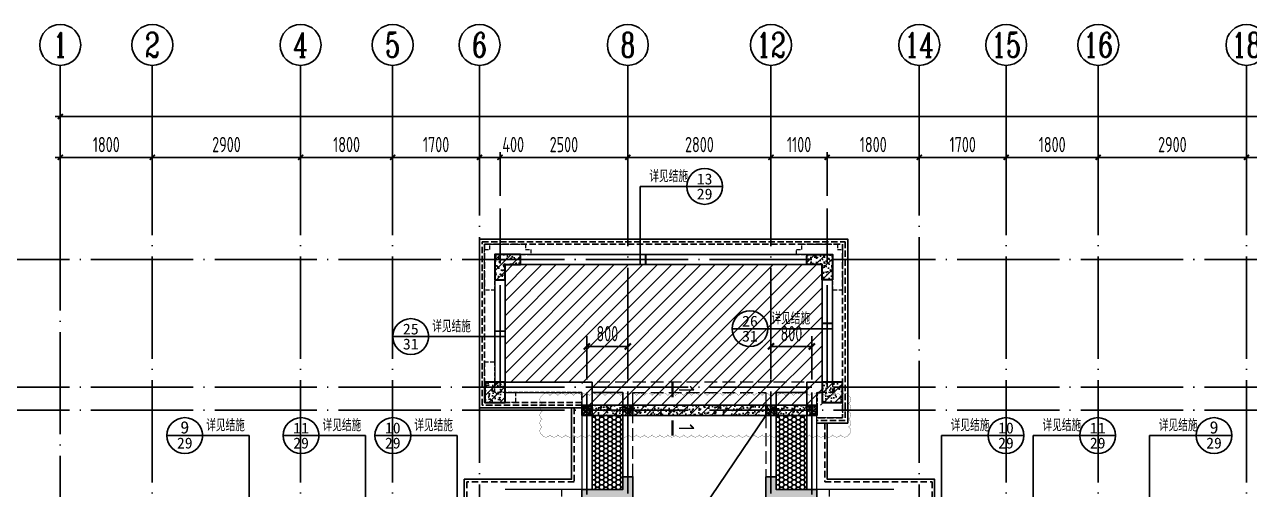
# Model space of a CAD drawing. Extents: x -1712635 to -854203, y -534641 to -21985.
# Drawn here: x -1249569 to -1225610, y -149884 to -140784 of the extents above; entities that cross this region are included whole.
import ezdxf
from ezdxf.enums import TextEntityAlignment as Align

# ---------------------------------------------------------------- set-up
doc = ezdxf.new("R2010")
doc.units = 0
doc.header["$LTSCALE"] = 1000
for name, pattern in [('__DASH', [0.35, 0.25, -0.1]), ('DASH', [0.35, 0.25, -0.1]), ('DOTE', [2.42, 2, -0.2, 0.02, -0.2]), ('HIDDEN', [0.375, 0.25, -0.125])]:
    doc.linetypes.add(name, pattern=pattern)
doc.layers.get('0').update_dxf_attribs({"linetype": 'CONTINUOUS'})
doc.layers.get('Defpoints').update_dxf_attribs({"linetype": 'CONTINUOUS'})
for name, color, linetype in [('A-AXIS', 1, 'CONTINUOUS'), ('A-DOTE', 10, 'DOTE'), ('AXIS_NUM', 7, 'CONTINUOUS'), ('DIM_IDEN', 67, 'CONTINUOUS'), ('HATCH', 8, 'CONTINUOUS'), ('PUB_TEXT', 2, 'CONTINUOUS'), ('ROOF', 183, 'CONTINUOUS'), ('S-B板填充', 251, 'CONTINUOUS'), ('S-B板配筋号', 7, 'CONTINUOUS'), ('S-B表格', 2, 'CONTINUOUS'), ('S-L主梁线', 4, 'DASH'), ('S-Q墙填充', 252, 'CONTINUOUS'), ('S-Q墙实线', 6, 'CONTINUOUS'), ('S-Q墙标注', 3, 'CONTINUOUS'), ('S-Y一般标注', 3, 'CONTINUOUS'), ('S-Z柱填充', 252, 'CONTINUOUS'), ('S-Z柱实线', 6, 'CONTINUOUS'), ('S-构造柱', 212, 'CONTINUOUS'), ('THICK', 6, 'CONTINUOUS'), ('看线', 251, 'CONTINUOUS')]:
    doc.layers.add(name, color=color, linetype=linetype)
doc.layers.add('审图修改', color=2, linetype='CONTINUOUS', plot=False)
doc.layers.add('配箍校核', color=34, linetype='CONTINUOUS', plot=False)
doc.layers.add('平面-看线', color=45, linetype='CONTINUOUS', lineweight=15)
doc.styles.add('_TCH_AXIS', font='COMPLEX', dxfattribs={"bigfont": 'GBCBIG'})
doc.styles.add('_TCH_LABEL', font='simhei.ttf')
doc.styles.add('TSSD_Axis', font='complex.shx', dxfattribs={"width": 0.7, "bigfont": 'hztxt.shx'})
doc.styles.add('TSSD_DIMENSION', font='Tssdeng.shx', dxfattribs={"width": 0.7, "bigfont": 'tssdchn.shx'})
doc.styles.add('TSSD_Label', font='Tssdeng.shx', dxfattribs={"width": 0.7, "bigfont": 'hztxt.shx'})
doc.styles.add('TSSD_REIN', font='tssdeng.shx', dxfattribs={"width": 0.7, "height": 300, "bigfont": 'tssdchn.shx'})
doc.styles.add('结构文字', font='zstxt.shx', dxfattribs={"width": 0.7, "bigfont": 'zshz.shx'})
doc.dimstyles.new('STRUCK', dxfattribs={"dimtxt": 400, "dimasz": 121, "dimexe": 200, "dimexo": 150, "dimgap": 115, "dimtad": 1, "dimdec": 0, "dimdsep": 46, "dimtxsty": '结构文字', "dimblk": 'ARCHTICK', "dimcen": 400, "dimclrd": 3, "dimclre": 3, "dimclrt": 7, "dimadec": 0, "dimazin": 0, "dimtfac": 1, "dimtdec": 0, "dimtix": 1, "dimtmove": 2, "dimatfit": 3, "dimldrblk": '_DIMX', "dimfxl": 0, "dimtolj": 1, "dimtzin": 0, "dimarcsym": 0})
doc.dimstyles.new('TSSD_100_100', dxfattribs={"dimtxt": 300, "dimasz": 100, "dimexe": 100, "dimexo": 250, "dimgap": 100, "dimtad": 1, "dimdec": 0, "dimzin": 0, "dimdsep": 46, "dimtxsty": 'TSSD_DIMENSION', "dimblk": 'ARCHTICK', "dimcen": 0, "dimdle": 100, "dimclrt": 7, "dimadec": 0, "dimazin": 0, "dimtfac": 1, "dimtdec": 0, "dimtix": 1, "dimtmove": 2, "dimatfit": 3, "dimldrblk": 'ARCHTICK', "dimfxl": 0, "dimtolj": 1, "dimtzin": 0, "dimarcsym": 0})
pattern_1 = [(50, (46738.58, -83346.06), (215.17805, -18.82564), [22.5, -247.5]), (355, (46738.58, -83346.06), (-41.6254, 225.65764), [18, -198]), (100.4514, (46756.5, -83347.63), (173.55281, 206.83186), [19.12206, -210.34263]), (46.1842, (46738.58, -83286.06), (320.1723, -49.6557), [33.75, -371.25]), (96.6356, (46765.26, -83290.2), (280.3988, 292.23536), [28.6831, -315.5139]), (351.1842, (46738.58, -83286.06), (280.3986, 292.2356), [27, -297]), (21, (46768.58, -83301.06), (179.07212, -120.78567), [22.5, -247.5]), (326, (46768.58, -83301.06), (72.9946, 217.545), [18, -198]), (71.4514, (46783.5, -83311.13), (252.0668, 96.75915), [19.12206, -210.34263]), (37.5, (46738.58, -83346.06), (3.647957, 99.868156), [0, -195.6, 0, -201, 0, -198.75]), (7.5, (46738.58, -83346.06), (78.92086, 118.32351), [0, -114.6, 0, -191.1, 0, -75.75]), (327.5, (46671.68, -83346.06), (160.14673, -6.76646), [0, -75, 0, -234, 0, -310.5]), (317.5, (46641.68, -83346.06), (174.95585, 30.0315), [0, -97.5, 0, -155.4, 0, -220.5]), (45, (46738.58, -83346.06), (-106.06602, 106.06602), [])]

# ---------------------------------------------------------------- blocks, each defined once
blk = doc.blocks.new('ts_axno')
at = {"color": 0, "linetype": 'ByBlock', "lineweight": -2}
blk.add_circle((0, 0), 0.5, dxfattribs=at)
at = {"color": 0, "linetype": 'ByBlock', "lineweight": -2, "style": 'TSSD_Axis', "width": 0.7}
blk.add_attdef('A', text='', height=0.6, dxfattribs=at).set_placement((0, 0), align=Align.MIDDLE_CENTER)
blk = doc.blocks.new('_ArchTick')
at = {"color": 0, "const_width": 0.35}
blk.add_lwpolyline([(-0.5, -0.5), (0.5, 0.5)], dxfattribs=at)
blk = doc.blocks.new('*D43')
at = {"layer": 'Defpoints', "color": 0}
for p in [(6400, 22100), (4600, 21100), (6400, 21100)]:
    blk.add_point(p, dxfattribs=at)
at = {"layer": 'S-Y一般标注', "color": 0, "lineweight": -2}
for p, q in [((4500, 22100), (6500, 22100)), ((4600, 21350), (4600, 22200)), ((6400, 21350), (6400, 22200))]:
    blk.add_line(p, q, dxfattribs=at)
at = {"layer": 'S-Y一般标注', "color": 0, "lineweight": -2, "xscale": 100, "yscale": 100, "zscale": 100, "rotation": 180}
blk.add_blockref('_ArchTick', (4600, 22100), dxfattribs=at)
at = {"layer": 'S-Y一般标注', "color": 0, "lineweight": -2, "xscale": 100, "yscale": 100, "zscale": 100}
blk.add_blockref('_ArchTick', (6400, 22100), dxfattribs=at)
at = {"layer": 'S-Y一般标注', "color": 7, "insert": (5500, 22350), "char_height": 300, "attachment_point": 5, "style": 'TSSD_DIMENSION'}
blk.add_mtext('\\A1;1800', dxfattribs=at)
blk = doc.blocks.new('*D44')
at = {"layer": 'Defpoints', "color": 0}
for p in [(9300, 22100), (6400, 21100), (9300, 21100)]:
    blk.add_point(p, dxfattribs=at)
at = {"layer": 'S-Y一般标注', "color": 0, "lineweight": -2}
for p, q in [((6300, 22100), (9400, 22100)), ((6400, 21350), (6400, 22200)), ((9300, 21350), (9300, 22200))]:
    blk.add_line(p, q, dxfattribs=at)
at = {"layer": 'S-Y一般标注', "color": 0, "lineweight": -2, "xscale": 100, "yscale": 100, "zscale": 100, "rotation": 180}
blk.add_blockref('_ArchTick', (6400, 22100), dxfattribs=at)
at = {"layer": 'S-Y一般标注', "color": 0, "lineweight": -2, "xscale": 100, "yscale": 100, "zscale": 100}
blk.add_blockref('_ArchTick', (9300, 22100), dxfattribs=at)
at = {"layer": 'S-Y一般标注', "color": 7, "insert": (7850, 22350), "char_height": 300, "attachment_point": 5, "style": 'TSSD_DIMENSION'}
blk.add_mtext('\\A1;2900', dxfattribs=at)
blk = doc.blocks.new('*D45')
at = {"layer": 'Defpoints', "color": 0}
for p in [(11100, 22100), (9300, 21100), (11100, 21100)]:
    blk.add_point(p, dxfattribs=at)
at = {"layer": 'S-Y一般标注', "color": 0, "lineweight": -2}
for p, q in [((9200, 22100), (11200, 22100)), ((9300, 21350), (9300, 22200)), ((11100, 21350), (11100, 22200))]:
    blk.add_line(p, q, dxfattribs=at)
at = {"layer": 'S-Y一般标注', "color": 0, "lineweight": -2, "xscale": 100, "yscale": 100, "zscale": 100, "rotation": 180}
blk.add_blockref('_ArchTick', (9300, 22100), dxfattribs=at)
at = {"layer": 'S-Y一般标注', "color": 0, "lineweight": -2, "xscale": 100, "yscale": 100, "zscale": 100}
blk.add_blockref('_ArchTick', (11100, 22100), dxfattribs=at)
at = {"layer": 'S-Y一般标注', "color": 7, "insert": (10200, 22350), "char_height": 300, "attachment_point": 5, "style": 'TSSD_DIMENSION'}
blk.add_mtext('\\A1;1800', dxfattribs=at)
blk = doc.blocks.new('*D46')
at = {"layer": 'Defpoints', "color": 0}
for p in [(12800, 22100), (11100, 21100), (12800, 21100)]:
    blk.add_point(p, dxfattribs=at)
at = {"layer": 'S-Y一般标注', "color": 0, "lineweight": -2}
for p, q in [((11000, 22100), (12900, 22100)), ((11100, 21350), (11100, 22200)), ((12800, 21350), (12800, 22200))]:
    blk.add_line(p, q, dxfattribs=at)
at = {"layer": 'S-Y一般标注', "color": 0, "lineweight": -2, "xscale": 100, "yscale": 100, "zscale": 100, "rotation": 180}
blk.add_blockref('_ArchTick', (11100, 22100), dxfattribs=at)
at = {"layer": 'S-Y一般标注', "color": 0, "lineweight": -2, "xscale": 100, "yscale": 100, "zscale": 100}
blk.add_blockref('_ArchTick', (12800, 22100), dxfattribs=at)
at = {"layer": 'S-Y一般标注', "color": 7, "insert": (11950, 22350), "char_height": 300, "attachment_point": 5, "style": 'TSSD_DIMENSION'}
blk.add_mtext('\\A1;1700', dxfattribs=at)
blk = doc.blocks.new('*D47')
at = {"layer": 'Defpoints', "color": 0}
for p in [(13200, 22100), (12800, 21100), (13200, 21100)]:
    blk.add_point(p, dxfattribs=at)
at = {"layer": 'S-Y一般标注', "color": 0, "lineweight": -2}
for p, q in [((12700, 22100), (13300, 22100)), ((12800, 21350), (12800, 22200)), ((13200, 21350), (13200, 22200))]:
    blk.add_line(p, q, dxfattribs=at)
at = {"layer": 'S-Y一般标注', "color": 0, "lineweight": -2, "xscale": 100, "yscale": 100, "zscale": 100, "rotation": 180}
blk.add_blockref('_ArchTick', (12800, 22100), dxfattribs=at)
at = {"layer": 'S-Y一般标注', "color": 0, "lineweight": -2, "xscale": 100, "yscale": 100, "zscale": 100}
blk.add_blockref('_ArchTick', (13200, 22100), dxfattribs=at)
at = {"layer": 'S-Y一般标注', "color": 7, "insert": (13458, 22350), "char_height": 300, "attachment_point": 5, "style": 'TSSD_DIMENSION'}
blk.add_mtext('\\A1;400', dxfattribs=at)
blk = doc.blocks.new('*D48')
at = {"layer": 'Defpoints', "color": 0}
for p in [(18500, 22100), (15700, 21100), (18500, 21100)]:
    blk.add_point(p, dxfattribs=at)
at = {"layer": 'S-Y一般标注', "color": 0, "lineweight": -2}
for p, q in [((15600, 22100), (18600, 22100)), ((15700, 21350), (15700, 22200)), ((18500, 21350), (18500, 22200))]:
    blk.add_line(p, q, dxfattribs=at)
at = {"layer": 'S-Y一般标注', "color": 0, "lineweight": -2, "xscale": 100, "yscale": 100, "zscale": 100, "rotation": 180}
blk.add_blockref('_ArchTick', (15700, 22100), dxfattribs=at)
at = {"layer": 'S-Y一般标注', "color": 0, "lineweight": -2, "xscale": 100, "yscale": 100, "zscale": 100}
blk.add_blockref('_ArchTick', (18500, 22100), dxfattribs=at)
at = {"layer": 'S-Y一般标注', "color": 7, "insert": (17100, 22350), "char_height": 300, "attachment_point": 5, "style": 'TSSD_DIMENSION'}
blk.add_mtext('\\A1;2800', dxfattribs=at)
blk = doc.blocks.new('*D49')
at = {"layer": 'Defpoints', "color": 0}
for p in [(19600, 22100), (18500, 21100), (19600, 21100)]:
    blk.add_point(p, dxfattribs=at)
at = {"layer": 'S-Y一般标注', "color": 0, "lineweight": -2}
for p, q in [((18400, 22100), (19700, 22100)), ((18500, 21350), (18500, 22200)), ((19600, 21350), (19600, 22200))]:
    blk.add_line(p, q, dxfattribs=at)
at = {"layer": 'S-Y一般标注', "color": 0, "lineweight": -2, "xscale": 100, "yscale": 100, "zscale": 100, "rotation": 180}
blk.add_blockref('_ArchTick', (18500, 22100), dxfattribs=at)
at = {"layer": 'S-Y一般标注', "color": 0, "lineweight": -2, "xscale": 100, "yscale": 100, "zscale": 100}
blk.add_blockref('_ArchTick', (19600, 22100), dxfattribs=at)
at = {"layer": 'S-Y一般标注', "color": 7, "insert": (19050, 22350), "char_height": 300, "attachment_point": 5, "style": 'TSSD_DIMENSION'}
blk.add_mtext('\\A1;1100', dxfattribs=at)
blk = doc.blocks.new('*D50')
at = {"layer": 'Defpoints', "color": 0}
for p in [(23100, 22100), (21400, 21100), (23100, 21100)]:
    blk.add_point(p, dxfattribs=at)
at = {"layer": 'S-Y一般标注', "color": 0, "lineweight": -2}
for p, q in [((21300, 22100), (23200, 22100)), ((21400, 21350), (21400, 22200)), ((23100, 21350), (23100, 22200))]:
    blk.add_line(p, q, dxfattribs=at)
at = {"layer": 'S-Y一般标注', "color": 0, "lineweight": -2, "xscale": 100, "yscale": 100, "zscale": 100, "rotation": 180}
blk.add_blockref('_ArchTick', (21400, 22100), dxfattribs=at)
at = {"layer": 'S-Y一般标注', "color": 0, "lineweight": -2, "xscale": 100, "yscale": 100, "zscale": 100}
blk.add_blockref('_ArchTick', (23100, 22100), dxfattribs=at)
at = {"layer": 'S-Y一般标注', "color": 7, "insert": (22250, 22350), "char_height": 300, "attachment_point": 5, "style": 'TSSD_DIMENSION'}
blk.add_mtext('\\A1;1700', dxfattribs=at)
blk = doc.blocks.new('*D51')
at = {"layer": 'Defpoints', "color": 0}
for p in [(24900, 22100), (23100, 21100), (24900, 21100)]:
    blk.add_point(p, dxfattribs=at)
at = {"layer": 'S-Y一般标注', "color": 0, "lineweight": -2}
for p, q in [((23000, 22100), (25000, 22100)), ((23100, 21350), (23100, 22200)), ((24900, 21350), (24900, 22200))]:
    blk.add_line(p, q, dxfattribs=at)
at = {"layer": 'S-Y一般标注', "color": 0, "lineweight": -2, "xscale": 100, "yscale": 100, "zscale": 100, "rotation": 180}
blk.add_blockref('_ArchTick', (23100, 22100), dxfattribs=at)
at = {"layer": 'S-Y一般标注', "color": 0, "lineweight": -2, "xscale": 100, "yscale": 100, "zscale": 100}
blk.add_blockref('_ArchTick', (24900, 22100), dxfattribs=at)
at = {"layer": 'S-Y一般标注', "color": 7, "insert": (24000, 22350), "char_height": 300, "attachment_point": 5, "style": 'TSSD_DIMENSION'}
blk.add_mtext('\\A1;1800', dxfattribs=at)
blk = doc.blocks.new('*D52')
at = {"layer": 'Defpoints', "color": 0}
for p in [(27800, 22100), (24900, 21100), (27800, 21100)]:
    blk.add_point(p, dxfattribs=at)
at = {"layer": 'S-Y一般标注', "color": 0, "lineweight": -2}
for p, q in [((24800, 22100), (27900, 22100)), ((24900, 21350), (24900, 22200)), ((27800, 21350), (27800, 22200))]:
    blk.add_line(p, q, dxfattribs=at)
at = {"layer": 'S-Y一般标注', "color": 0, "lineweight": -2, "xscale": 100, "yscale": 100, "zscale": 100, "rotation": 180}
blk.add_blockref('_ArchTick', (24900, 22100), dxfattribs=at)
at = {"layer": 'S-Y一般标注', "color": 0, "lineweight": -2, "xscale": 100, "yscale": 100, "zscale": 100}
blk.add_blockref('_ArchTick', (27800, 22100), dxfattribs=at)
at = {"layer": 'S-Y一般标注', "color": 7, "insert": (26350, 22350), "char_height": 300, "attachment_point": 5, "style": 'TSSD_DIMENSION'}
blk.add_mtext('\\A1;2900', dxfattribs=at)
blk = doc.blocks.new('*D53')
at = {"layer": 'Defpoints', "color": 0}
for p in [(29600, 22100), (27800, 21100), (29600, 21100)]:
    blk.add_point(p, dxfattribs=at)
at = {"layer": 'S-Y一般标注', "color": 0, "lineweight": -2}
for p, q in [((27700, 22100), (29700, 22100)), ((27800, 21350), (27800, 22200)), ((29600, 21350), (29600, 22200))]:
    blk.add_line(p, q, dxfattribs=at)
at = {"layer": 'S-Y一般标注', "color": 0, "lineweight": -2, "xscale": 100, "yscale": 100, "zscale": 100, "rotation": 180}
blk.add_blockref('_ArchTick', (27800, 22100), dxfattribs=at)
at = {"layer": 'S-Y一般标注', "color": 0, "lineweight": -2, "xscale": 100, "yscale": 100, "zscale": 100}
blk.add_blockref('_ArchTick', (29600, 22100), dxfattribs=at)
at = {"layer": 'S-Y一般标注', "color": 7, "insert": (28700, 22350), "char_height": 300, "attachment_point": 5, "style": 'TSSD_DIMENSION'}
blk.add_mtext('\\A1;1800', dxfattribs=at)
blk = doc.blocks.new('*D65')
at = {"layer": 'Defpoints', "color": 0}
for p in [(54600, 22900), (4600, 21100), (54600, 21100)]:
    blk.add_point(p, dxfattribs=at)
at = {"layer": 'S-Y一般标注', "color": 0, "lineweight": -2}
for p, q in [((4500, 22900), (54700, 22900)), ((4600, 21350), (4600, 23000)), ((54600, 21350), (54600, 23000))]:
    blk.add_line(p, q, dxfattribs=at)
at = {"layer": 'S-Y一般标注', "color": 0, "lineweight": -2, "xscale": 100, "yscale": 100, "zscale": 100, "rotation": 180}
blk.add_blockref('_ArchTick', (4600, 22900), dxfattribs=at)
at = {"layer": 'S-Y一般标注', "color": 0, "lineweight": -2, "xscale": 100, "yscale": 100, "zscale": 100}
blk.add_blockref('_ArchTick', (54600, 22900), dxfattribs=at)
at = {"layer": 'S-Y一般标注', "color": 7, "insert": (29600, 23150), "char_height": 300, "attachment_point": 5, "style": 'TSSD_DIMENSION'}
blk.add_mtext('\\A1;50000', dxfattribs=at)
blk = doc.blocks.new('*D78')
at = {"layer": 'Defpoints', "color": 0}
for p in [(15700, 22100), (13200, 21100), (15700, 21100)]:
    blk.add_point(p, dxfattribs=at)
at = {"layer": 'S-Y一般标注', "color": 0, "lineweight": -2}
for p, q in [((13100, 22100), (15800, 22100)), ((13200, 21350), (13200, 22200)), ((15700, 21350), (15700, 22200))]:
    blk.add_line(p, q, dxfattribs=at)
at = {"layer": 'S-Y一般标注', "color": 0, "lineweight": -2, "xscale": 100, "yscale": 100, "zscale": 100, "rotation": 180}
blk.add_blockref('_ArchTick', (13200, 22100), dxfattribs=at)
at = {"layer": 'S-Y一般标注', "color": 0, "lineweight": -2, "xscale": 100, "yscale": 100, "zscale": 100}
blk.add_blockref('_ArchTick', (15700, 22100), dxfattribs=at)
at = {"layer": 'S-Y一般标注', "color": 7, "insert": (14450, 22350), "char_height": 300, "attachment_point": 5, "style": 'TSSD_DIMENSION'}
blk.add_mtext('\\A1;2500', dxfattribs=at)
blk = doc.blocks.new('*D79')
at = {"layer": 'Defpoints', "color": 0}
for p in [(21400, 22100), (19600, 21100), (21400, 21100)]:
    blk.add_point(p, dxfattribs=at)
at = {"layer": 'S-Y一般标注', "color": 0, "lineweight": -2}
for p, q in [((19500, 22100), (21500, 22100)), ((19600, 21350), (19600, 22200)), ((21400, 21350), (21400, 22200))]:
    blk.add_line(p, q, dxfattribs=at)
at = {"layer": 'S-Y一般标注', "color": 0, "lineweight": -2, "xscale": 100, "yscale": 100, "zscale": 100, "rotation": 180}
blk.add_blockref('_ArchTick', (19600, 22100), dxfattribs=at)
at = {"layer": 'S-Y一般标注', "color": 0, "lineweight": -2, "xscale": 100, "yscale": 100, "zscale": 100}
blk.add_blockref('_ArchTick', (21400, 22100), dxfattribs=at)
at = {"layer": 'S-Y一般标注', "color": 7, "insert": (20500, 22350), "char_height": 300, "attachment_point": 5, "style": 'TSSD_DIMENSION'}
blk.add_mtext('\\A1;1800', dxfattribs=at)
blk = doc.blocks.new('20210729.03492876')
at = {"layer": 'ROOF', "ltscale": 0.8}
for points in [[(10500, 13200), (8500, 13200), (8500, 16500), (15700, 16500), (15700, 12900), (15100, 12900)], [(10700, 13250), (10700, 13700), (9000, 13700), (9000, 16000), (15200, 16000), (15200, 13700), (14900, 13700), (14900, 13250)]]:
    blk.add_lwpolyline(points, dxfattribs=at)
at = {"layer": 'ROOF', "linetype": '__DASH', "ltscale": 0.5}
for points in [[(10500, 13250), (8550, 13250), (8550, 16450), (15650, 16450), (15650, 12950), (15100, 12950)], [(10500, 13300), (8600, 13300), (8600, 16400), (15600, 16400), (15600, 13000), (15100, 13000)]]:
    blk.add_lwpolyline(points, dxfattribs=at)
at = {"layer": '平面-看线', "linetype": 'DASH', "ltscale": 0.3}
for points in [[(10500, 13250), (10500, 13500), (9200, 13500), (9200, 13300), (8600, 13300), (8600, 14100), (8800, 14100), (8800, 15500), (8600, 15500), (8600, 16300), (8700, 16300), (8700, 16400), (8990, 16400), (8990, 16400), (9110, 16400), (9110, 16400), (9400, 16400), (9400, 16300), (9500, 16300), (9500, 16200), (14700, 16200), (14700, 16300), (14800, 16300), (14800, 16400), (15090, 16400), (15090, 16400), (15210, 16400), (15210, 16400), (15500, 16400), (15500, 16300), (15600, 16300), (15600, 15500), (15400, 15500), (15400, 13700), (15600, 13700), (15600, 13000), (15100, 13000)], [(10500, 13250), (10500, 13500), (8800, 13500), (8800, 16200), (15400, 16200), (15400, 13500), (15100, 13500), (15100, 13250)]]:
    blk.add_lwpolyline(points, dxfattribs=at)
at = {"layer": '看线', "color": 201}
for points in [[(10300, 13200), (10300, 11800), (8200, 11800), (8200, 11000), (1800, 11000), (1800, 10000), (0, 10000), (0, 1500), (2850, 1500)], [(15300, 12900), (15300, 11800), (17400, 11800), (17400, 11000), (23800, 11000), (23800, 11000), (25300, 11000)]]:
    blk.add_lwpolyline(points, dxfattribs=at)
at = {"layer": '看线', "color": 201, "linetype": 'HIDDEN', "ltscale": 0.5}
for points in [[(10350, 13200), (10350, 11750), (8250, 11750), (8250, 10950), (1850, 10950), (1850, 9950), (50, 9950), (50, 1550), (2900, 1550)], [(15250, 12900), (15250, 11750), (17350, 11750), (17350, 10950), (23750, 10950), (23750, 10950), (25300, 10950)]]:
    blk.add_lwpolyline(points, dxfattribs=at)
blk = doc.blocks.new('20210807.15313138')
at = {"layer": 'S-Q墙填充'}
h = blk.add_hatch(color=252, dxfattribs=at)
h.dxf.hatch_style = 1
h.paths.add_polyline_path([(72216, 67840), (72216, 68190), (72016, 68190), (72016, 67940), (71216, 67940), (71216, 67740), (72016, 67740), (72016, 66540), (72216, 66540)])
h = blk.add_hatch(color=252, dxfattribs=at)
h.dxf.hatch_style = 1
h.paths.add_polyline_path([(74816, 67840), (74816, 66540), (75016, 66540), (75016, 67740), (75815, 67740), (75815, 67940), (75016, 67940), (75016, 68190), (74816, 68190)])
at = {"layer": 'S-Z柱填充'}
h = blk.add_hatch(dxfattribs=at)
h.set_pattern_fill('ARMORED', color=256, scale=30, style=0)
h.set_pattern_definition(pattern_1)
h.paths.add_polyline_path([(70016, 72540), (69516, 72540), (69516, 72040), (69716, 72040), (69716, 72340), (70016, 72340)])
h = blk.add_hatch(dxfattribs=at)
h.set_pattern_fill('ARMORED', color=256, scale=30, style=0)
h.set_pattern_definition(pattern_1)
h.paths.add_polyline_path([(75616, 72540), (76116, 72540), (76116, 72040), (75916, 72040), (75916, 72340), (75616, 72340)])
h = blk.add_hatch(dxfattribs=at)
h.set_pattern_fill('ARMORED', color=256, scale=30, style=0)
h.set_pattern_definition([(50, (-310092.94, 38050.78), (215.178055, -18.82564), [22.5, -247.5]), (355, (-310092.94, 38050.78), (-41.6254, 225.65764), [18, -198]), (100.4514, (-310075.01, 38049.2), (173.55281, 206.83186), [19.12206, -210.34263]), (46.1842, (-310092.94, 38110.78), (320.17231, -49.6557), [33.75, -371.25]), (96.6356, (-310066.26, 38106.64), (280.3988, 292.23536), [28.6831, -315.5139]), (351.1842, (-310092.94, 38110.78), (280.39858, 292.23558), [27, -297]), (21, (-310062.94, 38095.78), (179.072116, -120.78567), [22.5, -247.5]), (326, (-310062.94, 38095.78), (72.9946, 217.54501), [18, -198]), (71.4514, (-310048.02, 38085.71), (252.06679, 96.75915), [19.12206, -210.34263]), (37.5, (-310092.945, 38050.78), (3.647957, 99.868156), [0, -195.6, 0, -201, 0, -198.75]), (7.5, (-310092.94, 38050.78), (78.92086, 118.323514), [0, -114.6, 0, -191.1, 0, -75.75]), (327.5, (-310159.845, 38050.78), (160.146731, -6.766462), [0, -75, 0, -234, 0, -310.5]), (317.5, (-310189.84, 38050.78), (174.95585, 30.031495), [0, -97.5, 0, -155.4, 0, -220.5]), (45, (-310092.94, 38050.78), (-106.06602, 106.06602), [])])
h.paths.add_polyline_path([(69716, 70040), (69316, 70040), (69316, 69640), (69716, 69640)])
h = blk.add_hatch(dxfattribs=at)
h.set_pattern_fill('ARMORED', color=256, scale=30, style=0)
h.set_pattern_definition([(50, (-309692.94, 38050.78), (215.178055, -18.82564), [22.5, -247.5]), (355, (-309692.94, 38050.78), (-41.6254, 225.65764), [18, -198]), (100.4514, (-309675.01, 38049.21), (173.55281, 206.83186), [19.12206, -210.34263]), (46.1842, (-309692.94, 38110.78), (320.17231, -49.6557), [33.75, -371.25]), (96.6356, (-309666.26, 38106.64), (280.3988, 292.23536), [28.6831, -315.5139]), (351.1842, (-309692.94, 38110.78), (280.39858, 292.23558), [27, -297]), (21, (-309662.94, 38095.78), (179.072116, -120.78567), [22.5, -247.5]), (326, (-309662.94, 38095.78), (72.9946, 217.54501), [18, -198]), (71.4514, (-309648.02, 38085.71), (252.06679, 96.75915), [19.12206, -210.34263]), (37.5, (-309692.945, 38050.78), (3.647957, 99.868156), [0, -195.6, 0, -201, 0, -198.75]), (7.5, (-309692.94, 38050.78), (78.92086, 118.323514), [0, -114.6, 0, -191.1, 0, -75.75]), (327.5, (-309759.845, 38050.78), (160.146731, -6.766462), [0, -75, 0, -234, 0, -310.5]), (317.5, (-309789.84, 38050.78), (174.95585, 30.031495), [0, -97.5, 0, -155.4, 0, -220.5]), (45, (-309692.94, 38050.78), (-106.06602, 106.06602), [])])
h.paths.add_polyline_path([(76316, 70040), (75916, 70040), (75916, 69640), (76316, 69640)])
at = {"layer": 'S-L主梁线', "linetype": 'ByBlock', "lineweight": 18}
for p, q in [((75716, 72540), (70016, 72540)), ((76116, 70040), (76116, 72140)), ((69516, 72040), (69516, 70040)), ((69716, 69840), (71215, 69840)), ((71215, 69840), (71216, 67940)), ((75815, 67940), (75815, 69840)), ((72016, 69590), (71415, 69589)), ((74815, 69590), (72216, 69590)), ((75615, 69590), (75015, 69590)), ((75816, 69590), (75815, 69590)), ((71216, 67940), (69716, 67940)), ((77316, 67940), (75815, 67940))]:
    blk.add_line(p, q, dxfattribs=at)
at = {"layer": 'S-L主梁线', "linetype": 'DASH', "lineweight": 18}
for p, q in [((70016, 72340), (75716, 72340)), ((75916, 72140), (75916, 70040)), ((69716, 70040), (69716, 72040)), ((71315, 70040), (69716, 70040)), ((72116, 70040), (71315, 70040)), ((74915, 70040), (72116, 70040)), ((75916, 70040), (74915, 70040)), ((71415, 69589), (71415, 69840)), ((71415, 69840), (72016, 69840)), ((72016, 69840), (72016, 69590)), ((72216, 69590), (72216, 69840)), ((72216, 69840), (74815, 69840)), ((74815, 69840), (74815, 69590)), ((75015, 69590), (75015, 69840)), ((75015, 69840), (75615, 69840)), ((75615, 69840), (75615, 69590)), ((75815, 69840), (75916, 69840)), ((71415, 69389), (72016, 69390)), ((71416, 67940), (71415, 69389)), ((72016, 69390), (72016, 68190)), ((72216, 68190), (72216, 69390)), ((72216, 69390), (74815, 69390)), ((74815, 69390), (74816, 68190)), ((75015, 69390), (75616, 69390)), ((75016, 68190), (75015, 69390)), ((75615, 69390), (75615, 67940))]:
    blk.add_line(p, q, dxfattribs=at)
at = {"layer": 'S-Q墙实线'}
blk.add_lwpolyline([(72216, 67840), (72216, 68190), (72016, 68190), (72016, 67940), (71216, 67940), (71216, 67740), (72016, 67740), (72016, 66540), (72216, 66540), (72216, 67840)], dxfattribs=at)
blk.add_lwpolyline([(74816, 67840), (74816, 66540), (75016, 66540), (75016, 67740), (75815, 67740), (75815, 67940), (75016, 67940), (75016, 68190), (74816, 68190)], close=True, dxfattribs=at)
at = {"layer": 'S-Z柱实线', "lineweight": 35}
for points in [[(70016, 72540), (69516, 72540), (69516, 72040), (69716, 72040), (69716, 72340), (70016, 72340), (70016, 72540)], [(75616, 72540), (76116, 72540), (76116, 72040), (75916, 72040), (75916, 72340), (75616, 72340), (75616, 72540)]]:
    blk.add_lwpolyline(points, dxfattribs=at)
for points in [[(69716, 70040), (69316, 70040), (69316, 69640), (69716, 69640)], [(76316, 70040), (75916, 70040), (75916, 69640), (76316, 69640)]]:
    blk.add_lwpolyline(points, close=True, dxfattribs=at)
blk = doc.blocks.new('20210730.02141516')
at = {"layer": 'S-构造柱'}
h = blk.add_hatch(dxfattribs=at)
h.set_pattern_fill('ARMORED', color=256, scale=15, angle=-90, style=0)
h.set_pattern_definition([(320, (-154189.41, 3278673.45), (-9.4128202, -107.5890274), [11.25, -123.75]), (265, (-154189.41, 3278673.45), (112.82882, 20.8127), [9, -99]), (10.4514, (-154190.19, 3278664.49), (103.4159313, -86.7764073), [9.5610285, -105.1713168]), (316.1842, (-154159.41, 3278673.45), (-24.827852, -160.0861573), [16.875, -185.625]), (6.6356, (-154161.48, 3278660.11), (146.117681, -140.199406), [14.341543, -157.75695]), (261.1842, (-154159.41, 3278673.45), (146.11779, -140.199292), [13.5, -148.5]), (291, (-154166.91, 3278658.45), (-60.3928336, -89.5360578), [11.25, -123.75]), (236, (-154166.91, 3278658.45), (108.7725068, -36.4972998), [9, -99]), (341.4514, (-154171.94, 3278650.99), (48.3795745, -126.0333943), [9.5610285, -105.1713168]), (307.5, (-154189.41, 3278673.454), (49.93407807, -1.8239783), [0, -97.8, 0, -100.5, 0, -99.375]), (277.5, (-154189.41, 3278673.454), (59.1617568, -39.4604306), [0, -57.3, 0, -95.55, 0, -37.875]), (237.5, (-154189.41, 3278706.904), (-3.38323076, -80.07336543), [0, -37.5, 0, -117, 0, -155.25]), (227.5, (-154189.41, 3278721.904), (15.0157473, -87.4779254), [0, -48.75, 0, -77.7, 0, -110.25]), (315, (-154189.41, 3278673.454), (53.0330086, 53.0330086), [])])
h.paths.add_polyline_path([(200, 200), (200, 0), (0, 0), (0, 200)])
blk.add_lwpolyline([(200, 200), (200, 0), (0, 0), (0, 200)], close=True, dxfattribs=at)
blk = doc.blocks.new('20210809.18285270')
at = {"layer": 'ROOF', "rotation": 359.9999999538236}
for p in [(10300, 12550), (11100, 12550), (13900, 12550), (14700, 12550)]:
    blk.add_blockref('20210730.02141516', p, dxfattribs=at)
blk = doc.blocks.new('*D1441')
at = {"layer": 'Defpoints', "color": 0}
for p in [(-1237769, -147084), (-1238569, -147884), (-1237769, -147884)]:
    blk.add_point(p, dxfattribs=at)
at = {"layer": 'S-Q墙标注', "color": 3, "lineweight": -2}
for p, q in [((-1238569, -147734), (-1238569, -146884)), ((-1238569, -147084), (-1237769, -147084)), ((-1237769, -147734), (-1237769, -146884))]:
    blk.add_line(p, q, dxfattribs=at)
at = {"layer": 'S-Q墙标注', "color": 3, "lineweight": -2, "xscale": 121, "yscale": 121, "zscale": 121, "rotation": 180}
blk.add_blockref('_ArchTick', (-1238569, -147084), dxfattribs=at)
at = {"layer": 'S-Q墙标注', "color": 3, "lineweight": -2, "xscale": 121, "yscale": 121, "zscale": 121}
blk.add_blockref('_ArchTick', (-1237769, -147084), dxfattribs=at)
at = {"layer": 'S-Q墙标注', "color": 7, "insert": (-1238169, -146834), "char_height": 300, "attachment_point": 5, "style": 'TSSD_REIN'}
blk.add_mtext('\\A1;800', dxfattribs=at)
blk = doc.blocks.new('_DIMX')
blk.add_line((-150, 0), (150, 0))
at = {"const_width": 50}
blk.add_lwpolyline([(-70, -70), (70, 70)], dxfattribs=at)
blk = doc.blocks.new('*D1442')
at = {"layer": 'Defpoints', "color": 0}
for p in [(-1234169, -147084), (-1234969, -147884), (-1234169, -147884)]:
    blk.add_point(p, dxfattribs=at)
at = {"layer": 'S-Q墙标注', "color": 3, "lineweight": -2}
for p, q in [((-1234969, -147734), (-1234969, -146884)), ((-1234969, -147084), (-1234169, -147084)), ((-1234169, -147734), (-1234169, -146884))]:
    blk.add_line(p, q, dxfattribs=at)
at = {"layer": 'S-Q墙标注', "color": 3, "lineweight": -2, "xscale": 121, "yscale": 121, "zscale": 121, "rotation": 180}
blk.add_blockref('_ArchTick', (-1234969, -147084), dxfattribs=at)
at = {"layer": 'S-Q墙标注', "color": 3, "lineweight": -2, "xscale": 121, "yscale": 121, "zscale": 121}
blk.add_blockref('_ArchTick', (-1234169, -147084), dxfattribs=at)
at = {"layer": 'S-Q墙标注', "color": 7, "insert": (-1234569, -146834), "char_height": 300, "attachment_point": 5, "style": 'TSSD_REIN'}
blk.add_mtext('\\A1;800', dxfattribs=at)
blk = doc.blocks.new('20210811.10154474')
at = {"layer": 'DIM_IDEN'}
for p, q in [((11690, 18335), (12599, 18335)), ((11690, 16805), (11690, 18335)), ((13299, 18335), (12599, 18335)), ((7552, 15398), (6852, 15398)), ((8321, 15398), (7552, 15398)), ((9047, 15398), (8321, 15398)), ((14186, 15552), (13486, 15552)), ((15030, 15552), (14186, 15552)), ((15447, 15552), (15030, 15552)), ((3132, 13461), (2432, 13461)), ((4041, 13461), (3132, 13461)), ((4041, 11405), (4041, 13461)), ((5407, 13461), (4707, 13461)), ((6316, 13461), (5407, 13461)), ((6316, 11405), (6316, 13461)), ((7201, 13461), (6501, 13461)), ((8110, 13461), (7201, 13461)), ((8110, 11405), (8110, 13461)), ((17584, 13461), (18493, 13461)), ((17584, 11405), (17584, 13461)), ((19193, 13461), (18493, 13461)), ((19378, 13461), (20287, 13461)), ((19378, 11405), (19378, 13461)), ((20987, 13461), (20287, 13461)), ((21653, 13461), (22562, 13461)), ((21653, 11405), (21653, 13461)), ((23262, 13461), (22562, 13461))]:
    blk.add_line(p, q, dxfattribs=at)
for points, const_width in [([(11795, 16805), (11795, 17005)], 35), ([(15447, 15657), (15247, 15657)], 35), ([(9047, 15503), (8847, 15503)], 35), ([(10155, 12405), (10155, 12262)], 25), ([(15389, 12405), (15389, 12262)], 25)]:
    blk.add_lwpolyline(points, dxfattribs=dict(at, const_width=const_width))
for centre in [(12949, 18335), (13836, 15552), (7202, 15398), (2782, 13461), (5057, 13461), (6851, 13461), (18843, 13461), (20637, 13461), (22912, 13461)]:
    blk.add_circle(centre, 350, dxfattribs=at)
at = {"layer": 'PUB_TEXT', "style": '_TCH_AXIS'}
for p in [(11869, 18418), (14256, 15635), (7622, 15482), (3202, 13545), (5477, 13545), (7271, 13545), (17763, 13545), (19557, 13545), (21833, 13545)]:
    blk.add_text('详见结施', height=236.3, dxfattribs=at).set_placement(p)
at = {"layer": 'PUB_TEXT', "style": '_TCH_LABEL'}
for s, height, width, p, p2 in [('13', 212.7, 1.00565, (12795, 18375), (13103, 18375)), ('29', 212.7, 1.00565, (12795, 18081), (13103, 18081)), ('25', 211.6, 1.022989, (7046, 15439), (7358, 15439)), ('26', 212.3, 1.011364, (13681, 15593), (13990, 15593)), ('31', 212.7, 1.00565, (7048, 15145), (7356, 15145)), ('31', 212.7, 1.00565, (13682, 15299), (13989, 15299)), ('9', 242, 1.011364, (2694, 13500), (2870, 13500)), ('11', 210.8, 1.034884, (4900, 13502), (5214, 13502)), ('10', 213.8, 0.988889, (6699, 13502), (7003, 13502)), ('10', 213.8, 0.988889, (18691, 13502), (18995, 13502)), ('11', 210.8, 1.034884, (20480, 13502), (20794, 13502)), ('9', 242, 1.011364, (22824, 13500), (23000, 13500)), ('29', 213.8, 0.988889, (2630, 13207), (2934, 13207)), ('29', 213.8, 0.988889, (4905, 13207), (5209, 13207)), ('29', 213.8, 0.988889, (6699, 13207), (7003, 13207)), ('29', 213.8, 0.988889, (18691, 13207), (18995, 13207)), ('29', 213.8, 0.988889, (20485, 13207), (20789, 13207)), ('29', 213.8, 0.988889, (22760, 13207), (23064, 13207))]:
    blk.add_text(s, height=height, dxfattribs=dict(at, width=width)).set_placement(p, p2, align=Align.FIT)
blk = doc.blocks.new('20210726.16350016')
at = {"layer": 'A-AXIS'}
for p, q in [((4600, 21100), (4600, 23900)), ((6400, 21100), (6400, 23900)), ((9300, 21100), (9300, 23900)), ((11100, 21100), (11100, 23900)), ((12800, 21100), (12800, 23900)), ((15700, 21100), (15700, 23900)), ((18500, 21100), (18500, 23900)), ((21400, 21100), (21400, 23900)), ((23100, 21100), (23100, 23900)), ((24900, 21100), (24900, 23900)), ((27800, 21100), (27800, 23900))]:
    blk.add_line(p, q, dxfattribs=at)
at = {"layer": 'A-DOTE'}
for p, q in [((4600, 21100), (4600, 3600)), ((6400, 10900), (6400, 21100)), ((9300, 10900), (9300, 21100)), ((11100, 10900), (11100, 21100)), ((12800, 13700), (12800, 21100)), ((13200, 17600), (13200, 21100)), ((15700, 13100.3), (15700, 21100)), ((18500, 13100.3), (18500, 21100)), ((19600, 17600), (19600, 21100)), ((21400, 13700), (21400, 21100)), ((23100, 10900), (23100, 21100)), ((24900, 10900), (24900, 21100)), ((27800, 10900), (27800, 21100)), ((55600, 20100), (3600, 20100)), ((55600, 17600), (3600, 17600)), ((14900, 15500), (14900, 17600)), ((19300, 15500), (19300, 17600)), ((55600, 17150), (3600, 17150))]:
    blk.add_line(p, q, dxfattribs=at)
at = {"layer": 'A-AXIS'}
ref = blk.add_blockref('ts_axno', (4600, 24300), dxfattribs=dict(at, xscale=800, yscale=800, zscale=800))
ref.add_attrib('1', '1', dxfattribs={"layer": 'AXIS_NUM', "height": 480, "style": 'TSSD_Axis', "width": 0.7}).set_placement((4600, 24300), align=Align.MIDDLE_CENTER)
ref = blk.add_blockref('ts_axno', (6400, 24300), dxfattribs=dict(at, xscale=800, yscale=800, zscale=800))
ref.add_attrib('2', '2', dxfattribs={"layer": 'AXIS_NUM', "height": 480, "style": 'TSSD_Axis', "width": 0.7}).set_placement((6400, 24300), align=Align.MIDDLE_CENTER)
ref = blk.add_blockref('ts_axno', (9300, 24300), dxfattribs=dict(at, xscale=800, yscale=800, zscale=800))
ref.add_attrib('3', '4', dxfattribs={"layer": 'AXIS_NUM', "height": 480, "style": 'TSSD_Axis', "width": 0.7}).set_placement((9300, 24300), align=Align.MIDDLE_CENTER)
ref = blk.add_blockref('ts_axno', (11100, 24300), dxfattribs=dict(at, xscale=800, yscale=800, zscale=800))
ref.add_attrib('4', '5', dxfattribs={"layer": 'AXIS_NUM', "height": 480, "style": 'TSSD_Axis', "width": 0.7}).set_placement((11100, 24300), align=Align.MIDDLE_CENTER)
ref = blk.add_blockref('ts_axno', (12800, 24300), dxfattribs=dict(at, xscale=800, yscale=800, zscale=800))
ref.add_attrib('5', '6', dxfattribs={"layer": 'AXIS_NUM', "height": 480, "style": 'TSSD_Axis', "width": 0.7}).set_placement((12800, 24300), align=Align.MIDDLE_CENTER)
ref = blk.add_blockref('ts_axno', (15700, 24300), dxfattribs=dict(at, xscale=800, yscale=800, zscale=800))
ref.add_attrib('6', '8', dxfattribs={"layer": 'AXIS_NUM', "height": 480, "style": 'TSSD_Axis', "width": 0.7}).set_placement((15700, 24300), align=Align.MIDDLE_CENTER)
ref = blk.add_blockref('ts_axno', (18500, 24300), dxfattribs=dict(at, xscale=800, yscale=800, zscale=800))
ref.add_attrib('7', '12', dxfattribs={"layer": 'AXIS_NUM', "height": 480, "style": 'TSSD_Axis', "width": 0.7}).set_placement((18500, 24300), align=Align.MIDDLE_CENTER)
ref = blk.add_blockref('ts_axno', (21400, 24300), dxfattribs=dict(at, xscale=800, yscale=800, zscale=800))
ref.add_attrib('8', '14', dxfattribs={"layer": 'AXIS_NUM', "height": 480, "style": 'TSSD_Axis', "width": 0.7}).set_placement((21400, 24300), align=Align.MIDDLE_CENTER)
ref = blk.add_blockref('ts_axno', (23100, 24300), dxfattribs=dict(at, xscale=800, yscale=800, zscale=800))
ref.add_attrib('9', '15', dxfattribs={"layer": 'AXIS_NUM', "height": 480, "style": 'TSSD_Axis', "width": 0.7}).set_placement((23100, 24300), align=Align.MIDDLE_CENTER)
ref = blk.add_blockref('ts_axno', (24900, 24300), dxfattribs=dict(at, xscale=800, yscale=800, zscale=800))
ref.add_attrib('10', '16', dxfattribs={"layer": 'AXIS_NUM', "height": 480, "style": 'TSSD_Axis', "width": 0.7}).set_placement((24900, 24300), align=Align.MIDDLE_CENTER)
ref = blk.add_blockref('ts_axno', (27800, 24300), dxfattribs=dict(at, xscale=800, yscale=800, zscale=800))
ref.add_attrib('11', '18', dxfattribs={"layer": 'AXIS_NUM', "height": 480, "style": 'TSSD_Axis', "width": 0.7}).set_placement((27800, 24300), align=Align.MIDDLE_CENTER)
at = {"layer": 'S-Y一般标注'}
for base, p1, p2, picture, middle in [((54600, 22900), (4600, 21100), (54600, 21100), '*D65', (29600, 23150)), ((6400, 22100), (4600, 21100), (6400, 21100), '*D43', (5500, 22350)), ((9300, 22100), (6400, 21100), (9300, 21100), '*D44', (7850, 22350)), ((11100, 22100), (9300, 21100), (11100, 21100), '*D45', (10200, 22350)), ((12800, 22100), (11100, 21100), (12800, 21100), '*D46', (11950, 22350)), ((15700, 22100), (13200, 21100), (15700, 21100), '*D78', (14450, 22350)), ((18500, 22100), (15700, 21100), (18500, 21100), '*D48', (17100, 22350)), ((19600, 22100), (18500, 21100), (19600, 21100), '*D49', (19050, 22350)), ((21400, 22100), (19600, 21100), (21400, 21100), '*D79', (20500, 22350)), ((23100, 22100), (21400, 21100), (23100, 21100), '*D50', (22250, 22350)), ((24900, 22100), (23100, 21100), (24900, 21100), '*D51', (24000, 22350)), ((27800, 22100), (24900, 21100), (27800, 21100), '*D52', (26350, 22350)), ((29600, 22100), (27800, 21100), (29600, 21100), '*D53', (28700, 22350))]:
    dim = blk.add_linear_dim(base=base, p1=p1, p2=p2, dimstyle='TSSD_100_100', dxfattribs=at)
    dim.commit()
    dim.dimension.update_dxf_attribs({"geometry": picture, "text_midpoint": middle})
dim = blk.add_linear_dim(base=(13200, 22100), p1=(12800, 21100), p2=(13200, 21100), dimstyle='TSSD_100_100', dxfattribs=at)
dim.commit()
dim.dimension.update_dxf_attribs({"geometry": '*D47', "text_midpoint": (13458.1, 22350), "dimtype": 128})

msp = doc.modelspace()

# ---------------------------------------------------------------- hatches: boundary and pattern name
at = {"layer": 'HATCH'}
h = msp.add_hatch(dxfattribs=at)
h.set_pattern_fill('ARMORED', color=252, scale=30, style=0)
h.set_pattern_definition([(50, (-1110907.71, -434314.28), (215.17805, -18.82564), [22.5, -247.5]), (355, (-1110907.7, -434314.28), (-41.6254, 225.65764), [18, -198]), (100.4514, (-1110889.78, -434315.85), (173.55281, 206.83186), [19.12206, -210.34263]), (46.1842, (-1110907.7, -434254.28), (320.17231, -49.6557), [33.75, -371.25]), (96.6356, (-1110881.03, -434258.42), (280.3988, 292.23536), [28.6831, -315.5139]), (351.1842, (-1110907.7, -434254.28), (280.3986, 292.23558), [27, -297]), (21, (-1110877.71, -434269.28), (179.07212, -120.78567), [22.5, -247.5]), (326, (-1110877.7, -434269.28), (72.9946, 217.54501), [18, -198]), (71.4514, (-1110862.79, -434279.35), (252.06679, 96.75915), [19.12206, -210.34263]), (37.5, (-1110907.71, -434314.28), (3.647957, 99.868156), [0, -195.6, 0, -201, 0, -198.75]), (7.5, (-1110907.71, -434314.28), (78.92086, 118.323514), [0, -114.6, 0, -191.1, 0, -75.75]), (327.5, (-1110974.61, -434314.28), (160.14673, -6.766462), [0, -75, 0, -234, 0, -310.5]), (317.5, (-1111004.61, -434314.28), (174.95585, 30.031495), [0, -97.5, 0, -155.4, 0, -220.5]), (45, (-1110907.71, -434314.28), (-106.06602, 106.06602), [])])
h.paths.add_polyline_path([(-1238669.01, -148233.77), (-1234068.83, -148233.76), (-1234068.83, -148433.67), (-1238669.01, -148433.68)])
at = {"layer": 'S-B板填充'}
h = msp.add_hatch(dxfattribs=at)
h.set_pattern_fill('METAL', color=256, scale=50, style=0)
h.set_pattern_definition([(45, (-1151134.67, -300127.51), (-141.42136, 141.42136), [])])
edge = h.paths.add_edge_path()
edge.add_line((-1238668.61, -148233.76), (-1233968.62, -148233.53))
edge.add_line((-1233968.62, -148233.53), (-1233968.61, -147783.51))
edge.add_line((-1233968.61, -147783.51), (-1233968.62, -147583.65))
edge.add_line((-1233968.62, -147583.65), (-1233968.62, -145483.65))
edge.add_line((-1233968.62, -145483.65), (-1240168.6, -145483.65))
edge.add_line((-1240168.6, -145483.65), (-1240168.61, -147783.64))
edge.add_line((-1240168.61, -147783.64), (-1238668.63, -147783.64))
edge.add_line((-1238668.63, -147783.64), (-1238668.61, -148233.65))
at = {"layer": 'S-B板填充', "linetype": 'ByBlock'}
h = msp.add_hatch(dxfattribs=at)
h.set_pattern_fill('HONEY', color=252, scale=17.142857, style=0)
h.set_pattern_definition([(0, (-1182789.994, -332020.05), (81.642857, 47.136514), [54.42857, -108.857143]), (120, (-1182789.994, -332020.05), (-81.642847, 47.136531), [54.42857, -108.857143]), (60, (-1182789.994, -332020.05), (1e-05, 94.273045), [-108.857143, 54.42857])])
h.paths.add_polyline_path([(-1238468.75, -149883.64), (-1237868.61, -149883.64), (-1237868.61, -148433.66), (-1238468.61, -148433.74)])
h = msp.add_hatch(dxfattribs=at)
h.set_pattern_fill('HONEY', color=252, scale=17.142857, style=0)
h.set_pattern_definition([(0, (-1179190.184, -332019.91), (81.642857, 47.136514), [54.42857, -108.857143]), (120, (-1179190.184, -332019.91), (-81.642847, 47.136531), [54.42857, -108.857143]), (60, (-1179190.184, -332019.91), (1e-05, 94.273045), [-108.857143, 54.42857])])
h.paths.add_polyline_path([(-1234868.94, -149883.51), (-1234268.8, -149883.51), (-1234268.61, -148433.64), (-1234868.61, -148433.64)])

# ---------------------------------------------------------------- linework, layer by layer
at = {"layer": 'ROOF'}
for points in [[(-1238468.61, -147983.65), (-1237868.61, -147983.65), (-1237868.61, -149883.65), (-1238468.61, -149883.65)], [(-1234868.61, -149883.64), (-1234268.61, -149883.64), (-1234268.61, -147983.65), (-1234868.61, -147983.65)]]:
    msp.add_lwpolyline(points, close=True, dxfattribs=at)
at = {"layer": 'S-B板配筋号', "color": 1}
msp.add_lwpolyline([(-1237668.61, -152283.38), (-1235069.1, -148433.64)], dxfattribs=at)
at = {"layer": 'S-B表格'}
msp.add_lwpolyline([(-1238669.01, -148233.77), (-1234068.83, -148233.76), (-1234068.83, -148433.67), (-1238669.01, -148433.68)], close=True, dxfattribs=at)
at = {"layer": 'THICK', "const_width": 50}
for points in [[(-1236894.63, -148078.52), (-1236894.63, -147778.52)], [(-1236894.63, -148529.13), (-1236894.63, -148829.13)]]:
    msp.add_lwpolyline(points, dxfattribs=at)
at = {"layer": '审图修改', "const_width": 5}
msp.add_lwpolyline([(-1239444.22, -148045.45, -0.57735027), (-1239290.59, -148045.45, -0.57735027), (-1239136.96, -148045.45, -0.57735027), (-1238983.33, -148045.45, -0.57735027), (-1238829.71, -148045.45, -0.57735027), (-1238676.08, -148045.45, -0.57735027), (-1238522.45, -148045.45, -0.57735027), (-1238368.82, -148045.45, -0.57735027), (-1238215.19, -148045.45, -0.57735027), (-1238061.57, -148045.45, -0.57735027), (-1237907.94, -148045.45, -0.57735027), (-1237754.31, -148045.45, -0.57735027), (-1237600.68, -148045.45, -0.57735027), (-1237447.05, -148045.45, -0.57735027), (-1237293.43, -148045.45, -0.57735027), (-1237139.8, -148045.45, -0.57735027), (-1236986.17, -148045.45, -0.57735027), (-1236832.54, -148045.45, -0.57735027), (-1236678.91, -148045.45, -0.57735027), (-1236525.28, -148045.45, -0.57735027), (-1236371.66, -148045.45, -0.57735027), (-1236218.03, -148045.45, -0.57735027), (-1236064.4, -148045.45, -0.57735027), (-1235910.77, -148045.45, -0.57735027), (-1235757.14, -148045.45, -0.57735027), (-1235603.52, -148045.45, -0.57735027), (-1235449.89, -148045.45, -0.57735027), (-1235296.26, -148045.45, -0.57735027), (-1235142.63, -148045.45, -0.57735027), (-1234989, -148045.45, -0.57735027), (-1234835.38, -148045.45, -0.57735027), (-1234681.75, -148045.45, -0.57735027), (-1234528.12, -148045.45, -0.57735027), (-1234374.49, -148045.45, -0.57735027), (-1234220.86, -148045.45, -0.57735027), (-1234067.24, -148045.45, -0.57735027), (-1233913.61, -148045.45, -0.57735027), (-1233759.98, -148045.45, -0.57735027), (-1233606.35, -148045.45, -0.57735027), (-1233452.72, -148045.45, -0.57735027), (-1233452.72, -148199.08, -0.57735027), (-1233452.72, -148352.71, -0.57735027), (-1233452.72, -148506.34, -0.57735027), (-1233452.72, -148659.97, -0.57735027), (-1233452.72, -148813.6, -0.57735027), (-1233606.35, -148813.6, -0.57735027), (-1233759.98, -148813.6, -0.57735027), (-1233913.61, -148813.6, -0.57735027), (-1234067.24, -148813.6, -0.57735027), (-1234220.86, -148813.6, -0.57735027), (-1234374.49, -148813.6, -0.57735027), (-1234528.12, -148813.6, -0.57735027), (-1234681.75, -148813.6, -0.57735027), (-1234835.38, -148813.6, -0.57735027), (-1234989, -148813.6, -0.57735027), (-1235142.63, -148813.6, -0.57735027), (-1235296.26, -148813.6, -0.57735027), (-1235449.89, -148813.6, -0.57735027), (-1235603.52, -148813.6, -0.57735027), (-1235757.14, -148813.6, -0.57735027), (-1235910.77, -148813.6, -0.57735027), (-1236064.4, -148813.6, -0.57735027), (-1236218.03, -148813.6, -0.57735027), (-1236371.66, -148813.6, -0.57735027), (-1236525.28, -148813.6, -0.57735027), (-1236678.91, -148813.6, -0.57735027), (-1236832.54, -148813.6, -0.57735027), (-1236986.17, -148813.6, -0.57735027), (-1237139.8, -148813.6, -0.57735027), (-1237293.43, -148813.6, -0.57735027), (-1237447.05, -148813.6, -0.57735027), (-1237600.68, -148813.6, -0.57735027), (-1237754.31, -148813.6, -0.57735027), (-1237907.94, -148813.6, -0.57735027), (-1238061.57, -148813.6, -0.57735027), (-1238215.19, -148813.6, -0.57735027), (-1238368.82, -148813.6, -0.57735027), (-1238522.45, -148813.6, -0.57735027), (-1238676.08, -148813.6, -0.57735027), (-1238829.71, -148813.6, -0.57735027), (-1238983.33, -148813.6, -0.57735027), (-1239136.96, -148813.6, -0.57735027), (-1239290.59, -148813.6, -0.57735027), (-1239444.22, -148813.6, -0.57735027), (-1239444.22, -148659.97, -0.57735027), (-1239444.22, -148506.34, -0.57735027), (-1239444.22, -148352.71, -0.57735027), (-1239444.22, -148199.08, -0.57735027), (-1239444.22, -148045.45, -0.57735027), (-1239444.22, -148045.45, -0.57735027)], format="xyb", dxfattribs=at)

# ---------------------------------------------------------------- block references
msp.add_blockref('20210729.03492876', (-1249168.61, -161483.64))
at = {"layer": 'A-DOTE'}
msp.add_blockref('20210726.16350016', (-1253468.61, -165483.69), dxfattribs=at)
at = {"layer": 'PUB_TEXT'}
msp.add_blockref('20210811.10154474', (-1249215.7, -162288.27), dxfattribs=at)
at = {"layer": 'S-Q墙填充'}
msp.add_blockref('20210807.15313138', (-1309884.25, -217823.19), dxfattribs=at)
at = {"layer": '配箍校核'}
msp.add_blockref('20210809.18285270', (-1248968.63, -160983.81), dxfattribs=at)

# ---------------------------------------------------------------- texts
at = {"layer": 'THICK', "style": 'TSSD_Label'}
for p in [(-1236769.63, -147847.75), (-1236769.63, -148598.36)]:
    msp.add_text('1', height=300, rotation=270, dxfattribs=at).set_placement(p)

# ---------------------------------------------------------------- dimensions: what is measured, and where the dimension line sits
at = {"layer": 'S-Q墙标注'}
for base, p1, p2, picture, middle in [((-1237768.61, -147083.64), (-1238568.61, -147883.64), (-1237768.61, -147883.64), '*D1441', (-1238168.61, -146833.64)), ((-1234168.61, -147083.64), (-1234968.61, -147883.64), (-1234168.61, -147883.64), '*D1442', (-1234568.61, -146833.64))]:
    dim = msp.add_linear_dim(base=base, p1=p1, p2=p2, dimstyle='STRUCK', override={"dimtxt": 300, "dimgap": 100, "dimtxsty": 'TSSD_REIN'}, dxfattribs=at)
    dim.commit()
    dim.dimension.update_dxf_attribs({"geometry": picture, "text_midpoint": middle})

doc.saveas('drawing.dxf')
